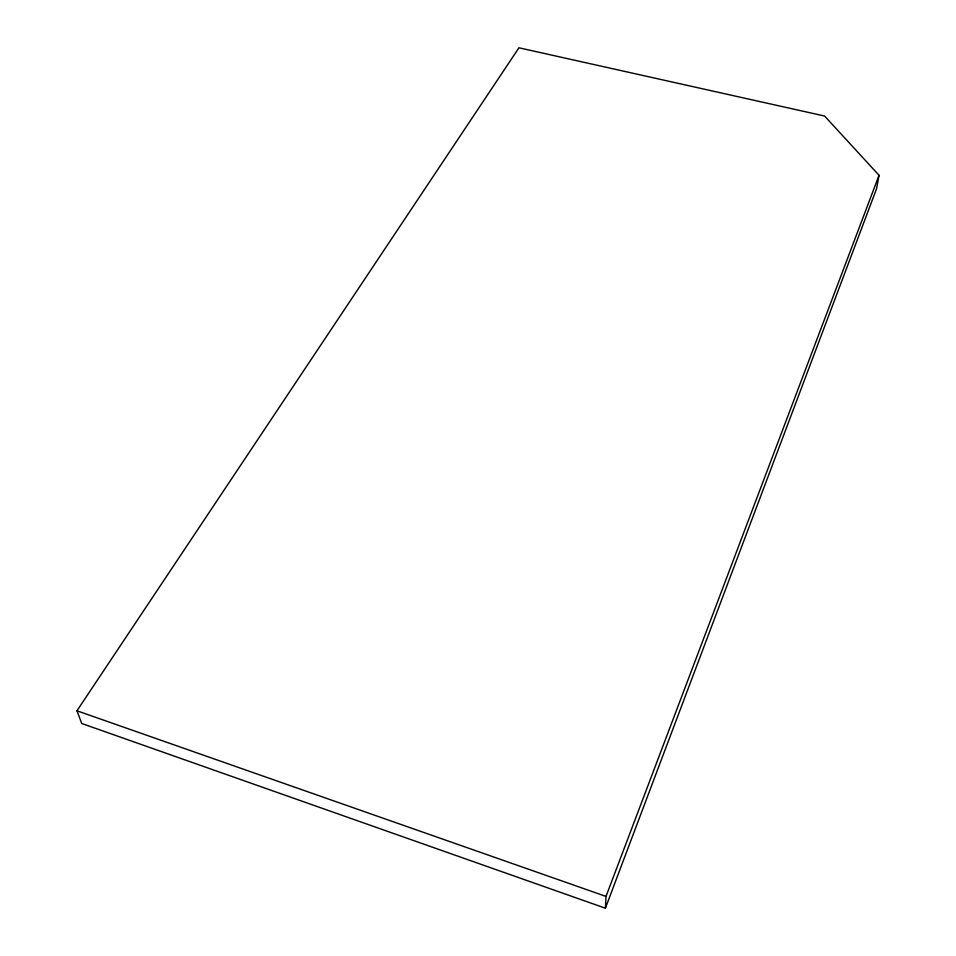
<?xml version="1.0" encoding="UTF-8"?>
<svg xmlns="http://www.w3.org/2000/svg" width="956" height="956" viewBox="0 0 956 956"><rect width="100%" height="100%" fill="white"/><g stroke="black" fill="none" stroke-linecap="round" stroke-linejoin="round"><path stroke-width="1.43" d="M605.399 908.2L606.02 896.417L879.042 175.295L824.61 116.034L518.941 47.8L76.958 710.786L81.738 723.489L605.399 908.2L876.556 188.774L879.042 175.295M76.958 710.786L606.02 896.417"/></g></svg>
